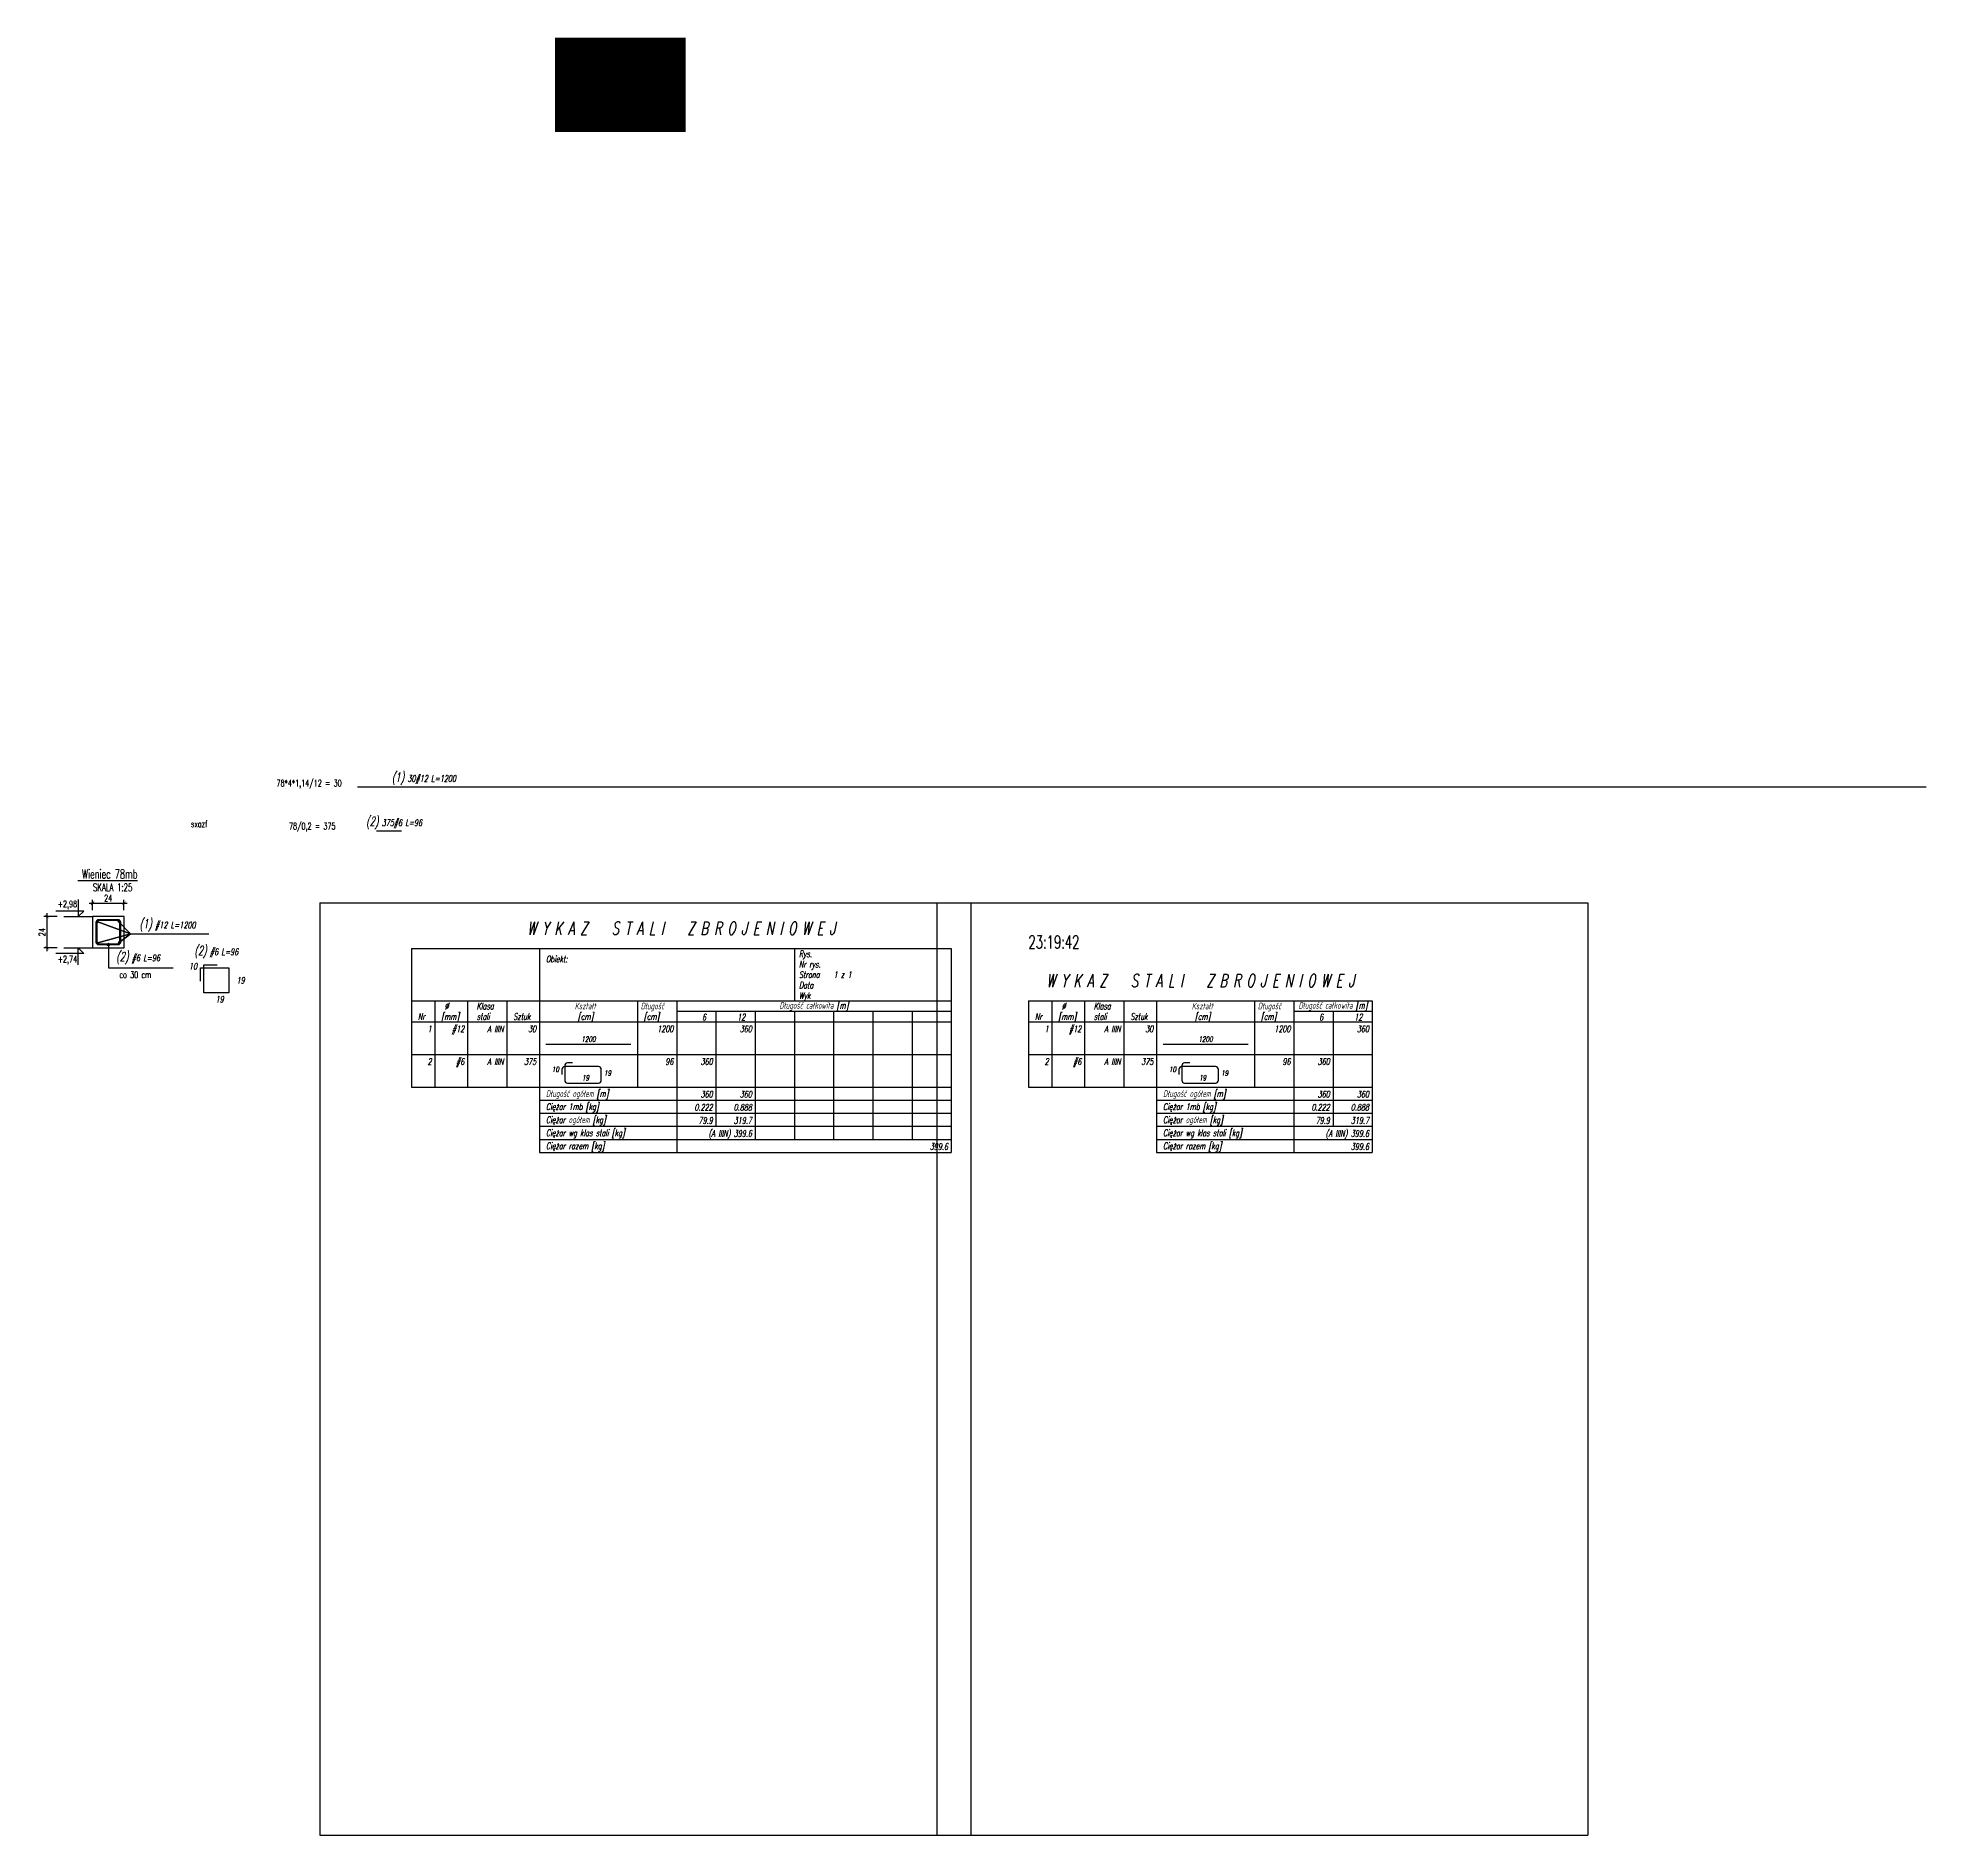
# Model space of a CAD drawing. Header units: millimetres. Extents: x 30785 to 34848, y -62293 to -60591.
# Drawn here: x 33404 to 34848, y -62293 to -60918 of the extents above; entities that cross this region are included whole.
import ezdxf
from ezdxf.enums import TextEntityAlignment as Align

# ---------------------------------------------------------------- set-up
doc = ezdxf.new("R2010")
doc.units = ezdxf.units.MM
doc.header["$LTSCALE"] = 50
doc.layers.get('Defpoints').update_dxf_attribs({"color": 251})
doc.layers.add('__NIEDRUK__', color=54, linetype='Continuous', plot=False)
for name, color, linetype in [('K-ODNOSNIK', 8, 'Continuous'), ('K-TEXT 2.4mm', 71, 'Continuous'), ('K-TEXT 2.8mm', 101, 'Continuous'), ('K-TEXT 2mm', 254, 'Continuous'), ('K-WYMIARY', 1, 'Continuous'), ('K-ZBROJ_06', 101, 'Continuous'), ('K-ZBROJ_12', 161, 'Continuous'), ('ZBROJA_NIEZLICZAC', 255, 'Continuous'), ('ZBROJA_PRET', 161, 'Continuous'), ('ZBROJA_RZUTPR', 141, 'Continuous'), ('ZBROJA_RZUTPR1', 255, 'Continuous'), ('ZBROJA_WADLIWE', 1, 'Continuous'), ('ZBROJA_ZASIEG', 253, 'Continuous'), ('ZBROJA_ZESTAWIENIE', 62, 'Continuous'), ('ZBROJA_ZESTAWIENIE1', 252, 'Continuous'), ('ZBROJA_ZESTAWIENIE2', 30, 'Continuous'), ('ZBROJA_ZESTAWIENIE3', 141, 'Continuous'), ('ZBROJA_ZESTAWIENIE4', 210, 'Continuous'), ('ZBROJA_ZLICZAC', 125, 'Continuous')]:
    doc.layers.add(name, color=color, linetype=linetype)
doc.styles.add('STYL_ZBROJA', font='romanszb.shx', dxfattribs={"width": 0.65, "oblique": 12})
doc.styles.add('text 2.4mm', font='romans.shx', dxfattribs={"width": 0.65})
doc.styles.add('text 2.8mm', font='romans.shx', dxfattribs={"width": 0.65})
doc.styles.add('text 2mm', font='romans.shx', dxfattribs={"width": 0.65})
doc.styles.add('WYM1', font='romanszb.shx', dxfattribs={"width": 0.6})
doc.dimstyles.new('CM100', dxfattribs={"dimscale": 5, "dimtxt": 2, "dimasz": 1, "dimexe": 1, "dimexo": 2, "dimgap": 0.5, "dimtad": 1, "dimrnd": 0.5, "dimdsep": 46, "dimtxsty": 'WYM1', "dimblk": 'OBLIQUE', "dimcen": 0, "dimdle": 1, "dimclrd": 253, "dimclre": 251, "dimclrt": 30, "dimadec": 0, "dimazin": 0, "dimtfac": 1, "dimtix": 1, "dimtmove": 0, "dimatfit": 0, "dimfxl": 1, "dimtfillclr": 256, "dimtolj": 1, "dimarcsym": 0})

# ---------------------------------------------------------------- blocks, each defined once
blk = doc.blocks.new('_zestawienie')
at = {"layer": 'ZBROJA_ZESTAWIENIE'}
for p, q in [((0, 0), (413, 0)), ((98, 0), (98, -40)), ((293, 0), (293, -40)), ((413, 0), (413, -40)), ((0, -40), (413, -40)), ((0, -40), (0, -48)), ((18, -40), (18, -48)), ((43, -40), (43, -48)), ((73, -40), (73, -48)), ((98, -40), (98, -48)), ((173, -40), (173, -48)), ((203, -40), (203, -48)), ((413, -40), (413, -56)), ((0, -48), (0, -56)), ((0, -56), (413, -56)), ((0, -56), (0, -81)), ((18, -48), (18, -56)), ((18, -56), (18, -81)), ((43, -48), (43, -56)), ((43, -56), (43, -81)), ((73, -48), (73, -56)), ((73, -56), (73, -81)), ((98, -48), (98, -56)), ((98, -56), (98, -81)), ((173, -48), (173, -56)), ((173, -56), (173, -81)), ((203, -48), (203, -56)), ((203, -56), (203, -81)), ((233, -48), (233, -56)), ((233, -56), (233, -81)), ((263, -48), (263, -56)), ((263, -56), (263, -81)), ((293, -48), (293, -56)), ((293, -56), (293, -81)), ((323, -48), (323, -56)), ((323, -56), (323, -81)), ((353, -48), (353, -56)), ((353, -56), (353, -81)), ((383, -48), (383, -56)), ((383, -56), (383, -81)), ((413, -48), (413, -56)), ((413, -56), (413, -81)), ((0, -81), (0, -106)), ((18, -81), (18, -106)), ((43, -81), (43, -106)), ((73, -81), (73, -106)), ((98, -81), (98, -106)), ((173, -81), (173, -106)), ((203, -81), (203, -106)), ((233, -81), (233, -106)), ((263, -81), (263, -106)), ((293, -81), (293, -106)), ((323, -81), (323, -106)), ((353, -81), (353, -106)), ((383, -81), (383, -106)), ((413, -81), (413, -106)), ((0, -106), (413, -106)), ((98, -106), (98, -156)), ((203, -106), (203, -156)), ((233, -106), (233, -136)), ((263, -106), (263, -136)), ((293, -106), (293, -146)), ((323, -106), (323, -146)), ((353, -106), (353, -146)), ((383, -106), (383, -146)), ((413, -106), (413, -146)), ((413, -106), (413, -146)), ((263, -136), (263, -146)), ((98, -156), (413, -156)), ((413, -146), (413, -156))]:
    blk.add_line(p, q, dxfattribs=at)
at = {"layer": 'ZBROJA_ZESTAWIENIE1'}
for p, q in [((-70, 35), (428, 35)), ((-70, 35), (-70, -678.5)), ((428, 35), (428, -678.5)), ((203, -48), (413, -48)), ((0, -81), (413, -81)), ((98, -116), (413, -116)), ((98, -126), (413, -126)), ((98, -136), (413, -136)), ((98, -146), (413, -146)), ((-70, -678.5), (428, -678.5))]:
    blk.add_line(p, q, dxfattribs=at)
at = {"layer": 'ZBROJA_ZESTAWIENIE2'}
blk.add_line((0, 0), (0, -40), dxfattribs=at)
at = {"layer": 'ZBROJA_ZESTAWIENIE3'}
blk.add_lwpolyline([(103, -73.2), (168, -73.2)], dxfattribs=at)
blk.add_lwpolyline([(123.35, -87.55), (119.5, -87.55, 0.4142136), (117.3, -89.75), (117.3, -100.75, 0.4142136), (119.5, -102.95), (143.1, -102.95, 0.4142136), (145.3, -100.75), (145.3, -92.5, 0.4142136), (143.1, -90.3), (117.35, -90.3, 0.4142136), (115.15, -92.5), (115.15, -96.3)], format="xyb", dxfattribs=at)
at = {"layer": 'ZBROJA_ZESTAWIENIE2', "style": 'STYL_ZBROJA', "oblique": 12, "width": 0.65}
for s, p in [('Obiekt:', (103, -12)), ('Rys. ', (296.5, -8)), ('Nr rys. ', (296.5, -16)), ('Data ', (296.5, -32)), ('Strona ', (296.5, -24)), ('1 z 1', (323, -24)), (' %%c', (23, -48)), ('Klasa', (50, -48)), ('Kształt', (125, -48)), (' Długość', (173, -48)), ('Wyk ', (296.5, -40)), ('Nr', (5, -56)), ('[mm]', (23, -56)), ('stali', (50, -56)), ('Sztuk', (78, -56)), (' [cm]', (125, -56)), ('  [cm]', (173, -56)), ('Długość ogółem [m]', (103, -115)), ('Ciężar 1mb [kg]', (103, -125)), ('Ciężar ogółem [kg]', (103, -135)), ('Ciężar wg klas stali [kg]', (103, -145)), ('Ciężar razem [kg]', (103, -155))]:
    blk.add_text(s, height=5, dxfattribs=at).set_placement(p, align=Align.BOTTOM_LEFT)
for s, height, p in [('Długość całkowita [m]', 5, (308, -46)), ('19', 4, (133.25, -100.9))]:
    blk.add_text(s, height=height, dxfattribs=at).set_placement(p, align=Align.CENTER)
for s, p in [('6', (225.5, -55)), ('12', (255.5, -55)), ('1', (15.5, -64)), ('#12', (40.5, -64)), ('A IIIN', (70.5, -64)), ('30', (95.5, -64)), ('1200', (200.5, -64)), ('360', (260.5, -64)), ('2', (15.5, -89)), ('#6', (40.5, -89)), ('A IIIN', (70.5, -89)), ('375', (95.5, -89)), ('96', (200.5, -89)), ('360', (230.5, -89)), ('360', (230.5, -114)), ('360', (260.5, -114)), ('0.222', (230.5, -124)), ('79.9', (230.5, -134)), ('319.7', (260.5, -134)), ('0.888', (260.5, -124)), ('(A IIIN) 399.6', (260.5, -144)), ('399.6', (410.5, -154))]:
    blk.add_text(s, height=5, dxfattribs=at).set_placement(p, align=Align.RIGHT)
blk.add_text('1200', height=4, dxfattribs=at).set_placement((135.5, -72.55), align=Align.BOTTOM_CENTER)
blk.add_text('10', height=4, dxfattribs=at).set_placement((112.95, -95.6), align=Align.BOTTOM_RIGHT)
blk.add_text('19', height=4, dxfattribs=at).set_placement((147.4, -95.25), align=Align.MIDDLE_LEFT)
at = {"layer": 'ZBROJA_ZESTAWIENIE4', "style": 'STYL_ZBROJA', "oblique": 12, "width": 0.65}
blk.add_text('W Y K A Z   S T A L I   Z B R O J E N I O W E J', height=10, dxfattribs=at).set_placement((206.5, 10.5), align=Align.CENTER)
blk = doc.blocks.new('A$C392df230')
h = blk.add_hatch()
h.set_pattern_fill('ANGLE', color=256, scale=0.025)
h.set_pattern_definition([(360, (-2880.4701, 5517.13781), (-5e-64, 0.174625), [0.127, -0.047625]), (90, (-2880.4701, 5517.13781), (-0.174625, 1e-17), [0.127, -0.047625])])
h.paths.add_polyline_path([(0.5, 0, 1), (-0.5, 0, 1)])
blk.add_circle((0, 0), 0.5)
blk = doc.blocks.new('_zestawiejnieM')
at = {"layer": 'ZBROJA_ZESTAWIENIE'}
for p, q in [((0, -40), (263, -40)), ((0, -40), (0, -48)), ((18, -40), (18, -48)), ((43, -40), (43, -48)), ((73, -40), (73, -48)), ((98, -40), (98, -48)), ((173, -40), (173, -48)), ((203, -40), (203, -48)), ((263, -40), (263, -56)), ((0, -48), (0, -56)), ((0, -56), (263, -56)), ((0, -56), (0, -81)), ((18, -48), (18, -56)), ((18, -56), (18, -81)), ((43, -48), (43, -56)), ((43, -56), (43, -81)), ((73, -48), (73, -56)), ((73, -56), (73, -81)), ((98, -48), (98, -56)), ((98, -56), (98, -81)), ((173, -48), (173, -56)), ((173, -56), (173, -81)), ((203, -48), (203, -56)), ((203, -56), (203, -81)), ((233, -48), (233, -56)), ((233, -56), (233, -81)), ((263, -48), (263, -56)), ((263, -48), (263, -56)), ((263, -56), (263, -81)), ((263, -56), (263, -81)), ((0, -81), (0, -106)), ((18, -81), (18, -106)), ((43, -81), (43, -106)), ((73, -81), (73, -106)), ((98, -81), (98, -106)), ((173, -81), (173, -106)), ((203, -81), (203, -106)), ((233, -81), (233, -106)), ((263, -81), (263, -106)), ((263, -81), (263, -106)), ((0, -106), (263, -106)), ((98, -106), (98, -156)), ((203, -106), (203, -156)), ((233, -106), (233, -136)), ((263, -106), (263, -146)), ((263, -106), (263, -136)), ((263, -106), (263, -146)), ((263, -136), (263, -146)), ((98, -156), (263, -156)), ((263, -146), (263, -156))]:
    blk.add_line(p, q, dxfattribs=at)
at = {"layer": 'ZBROJA_ZESTAWIENIE1'}
for p, q in [((203, -48), (263, -48)), ((0, -81), (263, -81)), ((98, -116), (263, -116)), ((98, -126), (263, -126)), ((98, -136), (263, -136)), ((98, -146), (263, -146))]:
    blk.add_line(p, q, dxfattribs=at)
at = {"layer": 'ZBROJA_ZESTAWIENIE3'}
blk.add_lwpolyline([(103, -73.2), (168, -73.2)], dxfattribs=at)
blk.add_lwpolyline([(123.35, -87.55), (119.5, -87.55, 0.4142136), (117.3, -89.75), (117.3, -100.75, 0.4142136), (119.5, -102.95), (143.1, -102.95, 0.4142136), (145.3, -100.75), (145.3, -92.5, 0.4142136), (143.1, -90.3), (117.35, -90.3, 0.4142136), (115.15, -92.5), (115.15, -96.3)], format="xyb", dxfattribs=at)
at = {"layer": '__NIEDRUK__', "style": 'text 2mm', "width": 0.65}
blk.add_text('23:19:42', height=10, dxfattribs=at).set_placement((0, 0))
at = {"layer": 'ZBROJA_ZESTAWIENIE2', "style": 'STYL_ZBROJA', "oblique": 12, "width": 0.65}
for s, p in [(' %%c', (23, -48)), ('Klasa', (50, -48)), ('Kształt', (125, -48)), (' Długość', (173, -48)), ('Nr', (5, -56)), ('[mm]', (23, -56)), ('stali', (50, -56)), ('Sztuk', (78, -56)), (' [cm]', (125, -56)), ('  [cm]', (173, -56)), ('Długość ogółem [m]', (103, -115)), ('Ciężar 1mb [kg]', (103, -125)), ('Ciężar ogółem [kg]', (103, -135)), ('Ciężar wg klas stali [kg]', (103, -145)), ('Ciężar razem [kg]', (103, -155))]:
    blk.add_text(s, height=5, dxfattribs=at).set_placement(p, align=Align.BOTTOM_LEFT)
for s, height, p in [('Długość całkowita [m]', 5, (233, -46)), ('19', 4, (133.25, -100.9))]:
    blk.add_text(s, height=height, dxfattribs=at).set_placement(p, align=Align.CENTER)
for s, p in [('6', (225.5, -55)), ('12', (255.5, -55)), ('1', (15.5, -64)), ('#12', (40.5, -64)), ('A IIIN', (70.5, -64)), ('30', (95.5, -64)), ('1200', (200.5, -64)), ('360', (260.5, -64)), ('2', (15.5, -89)), ('#6', (40.5, -89)), ('A IIIN', (70.5, -89)), ('375', (95.5, -89)), ('96', (200.5, -89)), ('360', (230.5, -89)), ('360', (230.5, -114)), ('360', (260.5, -114)), ('0.222', (230.5, -124)), ('79.9', (230.5, -134)), ('319.7', (260.5, -134)), ('0.888', (260.5, -124)), ('(A IIIN) 399.6', (260.5, -144)), ('399.6', (260.5, -154))]:
    blk.add_text(s, height=5, dxfattribs=at).set_placement(p, align=Align.RIGHT)
blk.add_text('1200', height=4, dxfattribs=at).set_placement((135.5, -72.55), align=Align.BOTTOM_CENTER)
blk.add_text('10', height=4, dxfattribs=at).set_placement((112.95, -95.6), align=Align.BOTTOM_RIGHT)
blk.add_text('19', height=4, dxfattribs=at).set_placement((147.4, -95.25), align=Align.MIDDLE_LEFT)
at = {"layer": 'ZBROJA_ZESTAWIENIE4', "style": 'STYL_ZBROJA', "oblique": 12, "width": 0.65}
blk.add_text('W Y K A Z   S T A L I   Z B R O J E N I O W E J', height=10, dxfattribs=at).set_placement((131.5, -29.5), align=Align.CENTER)
blk = doc.blocks.new('_ArchTick')
at = {"color": 0, "linetype": 'ByBlock', "const_width": 0.15}
blk.add_lwpolyline([(-0.5, -0.5), (0.5, 0.5)], dxfattribs=at)
blk = doc.blocks.new('*D81')
at = {"layer": 'Defpoints', "color": 0, "transparency": 16777216}
for p in [(33423.7, -61590.1), (33410.8, -61614.1), (33423.7, -61614.1)]:
    blk.add_point(p, dxfattribs=at)
at = {"layer": 'K-WYMIARY', "color": 251, "lineweight": -2, "transparency": 16777216}
for p, q in [((33418.7, -61590.1), (33408.3, -61590.1)), ((33418.7, -61614.1), (33408.3, -61614.1))]:
    blk.add_line(p, q, dxfattribs=at)
at = {"layer": 'K-WYMIARY', "color": 253, "lineweight": -2, "transparency": 16777216}
blk.add_line((33410.8, -61587.6), (33410.8, -61616.6), dxfattribs=at)
at = {"layer": 'K-WYMIARY', "color": 253, "lineweight": -2, "transparency": 16777216, "xscale": 2.5, "yscale": 2.5, "zscale": 2.5}
for p, rotation in [((33410.8, -61590.1), 90), ((33410.8, -61614.1), 270)]:
    blk.add_blockref('_ArchTick', p, dxfattribs=dict(at, rotation=rotation))
at = {"layer": 'K-WYMIARY', "color": 30, "transparency": 16777216, "insert": (33407, -61602.1), "char_height": 5, "attachment_point": 5, "rotation": 90, "style": 'WYM1'}
blk.add_mtext('\\A1;24', dxfattribs=at)
blk = doc.blocks.new('*D82')
at = {"layer": 'Defpoints', "color": 0, "transparency": 16777216}
for p in [(33469.7, -61579.8), (33445.7, -61590.1), (33469.7, -61590.1)]:
    blk.add_point(p, dxfattribs=at)
at = {"layer": 'K-WYMIARY', "color": 253, "lineweight": -2, "transparency": 16777216}
blk.add_line((33443.2, -61579.8), (33472.2, -61579.8), dxfattribs=at)
at = {"layer": 'K-WYMIARY', "color": 251, "lineweight": -2, "transparency": 16777216}
for p, q in [((33445.7, -61585.1), (33445.7, -61577.3)), ((33469.7, -61585.1), (33469.7, -61577.3))]:
    blk.add_line(p, q, dxfattribs=at)
at = {"layer": 'K-WYMIARY', "color": 253, "lineweight": -2, "transparency": 16777216, "xscale": 2.5, "yscale": 2.5, "zscale": 2.5, "rotation": 180}
blk.add_blockref('_ArchTick', (33445.7, -61579.8), dxfattribs=at)
at = {"layer": 'K-WYMIARY', "color": 253, "lineweight": -2, "transparency": 16777216, "xscale": 2.5, "yscale": 2.5, "zscale": 2.5}
blk.add_blockref('_ArchTick', (33469.7, -61579.8), dxfattribs=at)
at = {"layer": 'K-WYMIARY', "color": 30, "transparency": 16777216, "insert": (33457.7, -61576), "char_height": 5, "attachment_point": 5, "style": 'WYM1'}
blk.add_mtext('\\A1;24', dxfattribs=at)

msp = doc.modelspace()

# ---------------------------------------------------------------- linework, layer by layer
at = {"layer": '__NIEDRUK__'}
msp.add_lwpolyline([(33450.25, -61610.987), (33465.25, -61610.987, 0.41421356), (33466.65, -61609.587), (33466.65, -61594.587, 0.41421356), (33465.25, -61593.187), (33450.25, -61593.187, 0.41421356), (33448.85, -61594.587), (33448.85, -61609.587, 0.41421356)], format="xyb", close=True, dxfattribs=at)
at = {"layer": 'K-ODNOSNIK'}
for points in [[(33474.7, -61603.418), (33465.851, -61610.15), (33474.7, -61603.418), (33449.648, -61610.15), (33474.7, -61603.418), (33465.851, -61594.023), (33474.7, -61603.418), (33449.648, -61594.023), (33474.7, -61603.418), (33534.726, -61603.418)], [(33457.75, -61611.587), (33457.75, -61629.463), (33507.239, -61629.463)]]:
    msp.add_lwpolyline(points, dxfattribs=at)
msp.add_circle((33457.75, -61611.587), 1, dxfattribs=at)
at = {"layer": 'K-TEXT 2mm', "lineweight": -2}
for points in [[(33434.738, -61577.002), (33434.738, -61590.087), (33438.931, -61585.894), (33417.586, -61585.894)], [(33434.738, -61627.171), (33434.738, -61614.087), (33438.931, -61618.28), (33417.586, -61618.28)]]:
    msp.add_lwpolyline(points, dxfattribs=at)
at = {"layer": 'K-TEXT 2mm'}
for points in [[(33423.726, -61590.087), (33445.75, -61590.087)], [(33423.726, -61614.087), (33445.75, -61614.087)]]:
    msp.add_lwpolyline(points, dxfattribs=at)
msp.add_lwpolyline([(33445.75, -61614.087), (33469.75, -61614.087), (33469.75, -61590.087), (33445.75, -61590.087)], close=True, dxfattribs=at)
at = {"layer": 'K-ZBROJ_06'}
msp.add_lwpolyline([(33450.25, -61611.587), (33465.25, -61611.587, 0.41421356), (33467.25, -61609.587), (33467.25, -61594.587, 0.41421356), (33465.25, -61592.587), (33450.25, -61592.587, 0.41421356), (33448.25, -61594.587), (33448.25, -61609.587, 0.41421356)], format="xyb", close=True, dxfattribs=at)
at = {"layer": 'ZBROJA_NIEZLICZAC', "const_width": 6}
msp.add_lwpolyline([(33799.443, -60920.635), (33899.443, -60920.635)], dxfattribs=at)
at = {"layer": 'ZBROJA_PRET'}
for p, q in [((33648.416, -61490.819), (34848.416, -61490.819)), ((33663.004, -61524.631), (33682.004, -61524.631))]:
    msp.add_line(p, q, dxfattribs=at)
at = {"layer": 'ZBROJA_PRET', "const_width": 6}
msp.add_lwpolyline([(33799.443, -60926.635), (33899.443, -60926.635)], dxfattribs=at)
at = {"layer": 'ZBROJA_RZUTPR', "const_width": 6}
msp.add_lwpolyline([(33799.443, -60932.635), (33899.443, -60932.635)], dxfattribs=at)
at = {"layer": 'ZBROJA_RZUTPR'}
msp.add_lwpolyline([(33528.375, -61639.446), (33528.375, -61629.446, -0.41421356), (33528.375, -61629.446), (33549.875, -61629.446, -0.41421356), (33549.875, -61629.446), (33549.875, -61648.446, -0.41421356), (33549.875, -61648.446), (33530.875, -61648.446, -0.41421356), (33530.875, -61648.446), (33530.875, -61626.946, -0.41421356), (33530.875, -61626.946), (33540.875, -61626.946)], format="xyb", dxfattribs=at)
at = {"layer": 'ZBROJA_RZUTPR1', "const_width": 6}
msp.add_lwpolyline([(33799.443, -60938.635), (33899.443, -60938.635)], dxfattribs=at)
at = {"layer": 'ZBROJA_WADLIWE', "const_width": 6}
msp.add_lwpolyline([(33799.443, -60944.635), (33899.443, -60944.635)], dxfattribs=at)
at = {"layer": 'ZBROJA_ZASIEG', "const_width": 6}
msp.add_lwpolyline([(33799.443, -60950.635), (33899.443, -60950.635)], dxfattribs=at)
at = {"layer": 'ZBROJA_ZESTAWIENIE', "const_width": 6}
msp.add_lwpolyline([(33799.443, -60956.635), (33899.443, -60956.635)], dxfattribs=at)
at = {"layer": 'ZBROJA_ZESTAWIENIE1'}
for p, q in [((34091.622, -61579.607), (34589.622, -61579.607)), ((34091.622, -61579.607), (34091.622, -62293.107)), ((34091.622, -61579.607), (34589.622, -61579.607)), ((34091.622, -61579.607), (34091.622, -62293.107)), ((34091.622, -61579.607), (34589.622, -61579.607)), ((34091.622, -61579.607), (34091.622, -62293.107)), ((34091.622, -61579.607), (34589.622, -61579.607)), ((34091.622, -61579.607), (34091.622, -62293.107)), ((34589.622, -61579.607), (34589.622, -62293.107)), ((34589.622, -61579.607), (34589.622, -62293.107)), ((34589.622, -61579.607), (34589.622, -62293.107)), ((34589.622, -61579.607), (34589.622, -62293.107)), ((34091.622, -62293.107), (34589.622, -62293.107)), ((34091.622, -62293.107), (34589.622, -62293.107)), ((34091.622, -62293.107), (34589.622, -62293.107)), ((34091.622, -62293.107), (34589.622, -62293.107))]:
    msp.add_line(p, q, dxfattribs=at)
at = {"layer": 'ZBROJA_ZESTAWIENIE1', "const_width": 6}
msp.add_lwpolyline([(33799.443, -60962.635), (33899.443, -60962.635)], dxfattribs=at)
at = {"layer": 'ZBROJA_ZESTAWIENIE2', "const_width": 6}
msp.add_lwpolyline([(33799.443, -60968.635), (33899.443, -60968.635)], dxfattribs=at)
at = {"layer": 'ZBROJA_ZESTAWIENIE3', "const_width": 6}
msp.add_lwpolyline([(33799.443, -60974.635), (33899.443, -60974.635)], dxfattribs=at)
at = {"layer": 'ZBROJA_ZESTAWIENIE4', "const_width": 6}
msp.add_lwpolyline([(33799.443, -60980.635), (33899.443, -60980.635)], dxfattribs=at)
at = {"layer": 'ZBROJA_ZLICZAC', "const_width": 6}
msp.add_lwpolyline([(33799.443, -60986.635), (33899.443, -60986.635)], dxfattribs=at)

# ---------------------------------------------------------------- block references
msp.add_blockref('_zestawiejnieM', (34161.622, -61614.607))
at = {"layer": 'K-ZBROJ_12', "xscale": -1, "rotation": 180}
msp.add_blockref('A$C392df230', (33449.648, -61594.023), dxfattribs=at)
at = {"layer": 'K-ZBROJ_12', "rotation": 180}
msp.add_blockref('A$C392df230', (33465.851, -61594.023), dxfattribs=at)
at = {"layer": 'K-ZBROJ_12'}
msp.add_blockref('A$C392df230', (33449.648, -61610.15), dxfattribs=at)
at = {"layer": 'K-ZBROJ_12', "xscale": -1}
msp.add_blockref('A$C392df230', (33465.851, -61610.15), dxfattribs=at)
at = {"layer": 'ZBROJA_ZESTAWIENIE'}
msp.add_blockref('_zestawienie', (33689.547, -61614.607), dxfattribs=at)

# ---------------------------------------------------------------- texts
at = {"layer": 'K-TEXT 2.4mm', "style": 'text 2.4mm', "width": 0.65}
msp.add_text('SKALA 1:25', height=6, dxfattribs=at).set_placement((33446.015, -61570.755))
at = {"layer": 'K-TEXT 2.8mm', "style": 'text 2.8mm', "width": 0.65}
msp.add_text('%%U Wieniec 78mb', height=7, dxfattribs=at).set_placement((33434.453, -61561.058))
at = {"layer": 'K-TEXT 2mm', "style": 'text 2mm', "width": 0.65}
for s, p in [('78*4*1,14/12 = 30', (33586.391, -61490.47)), ('sxazf', (33520.955, -61521.668)), ('78/0,2 = 375', (33595.926, -61523.403)), ('co 30 cm', (33466.22, -61637.122))]:
    msp.add_text(s, height=5, dxfattribs=at).set_placement(p)
at = {"layer": 'K-TEXT 2mm', "lineweight": -2, "style": 'text 2mm', "width": 0.65}
for s, p in [('+2,98', (33419.025, -61583.007)), ('+2,74', (33419.025, -61625.213))]:
    msp.add_text(s, height=5, dxfattribs=at).set_placement(p)
at = {"layer": 'ZBROJA_NIEZLICZAC', "char_height": 10, "style": 'STYL_ZBROJA'}
for s, insert, attachment_point in [('\\H7;\\C71;\\H5;\\C256;\\H7;\\C71;(1)\\H5;\\C256; #12 L=1200', (33481.689, -61601.444), 7), ('\\H7;\\C71;\\H5;\\C256;\\H7;\\C71;(2)\\H5;\\C256; #6 L=96', (33540.375, -61621.946), 8), ('\\H7;\\C71;\\H5;\\C256;\\H7;\\C71;(2)\\H5;\\C256; #6 L=96', (33463.816, -61626.61), 7)]:
    msp.add_mtext(s, dxfattribs=dict(at, insert=insert, attachment_point=attachment_point))
at = {"layer": 'ZBROJA_RZUTPR1', "style": 'STYL_ZBROJA', "oblique": 12, "width": 0.65}
msp.add_text('10', height=5, dxfattribs=at).set_placement((33525.673, -61628.196), align=Align.MIDDLE_RIGHT)
msp.add_text('19', height=5, dxfattribs=at).set_placement((33555.875, -61638.946), align=Align.MIDDLE_LEFT)
msp.add_text('19', height=5, dxfattribs=at).set_placement((33542.875, -61650.946), align=Align.TOP_CENTER)
at = {"layer": 'ZBROJA_ZLICZAC', "char_height": 10, "attachment_point": 7, "style": 'STYL_ZBROJA'}
for s, insert in [('\\H7;\\C71;\\H5;\\C256;\\H7;\\C71;(1)\\H5;\\C256; 30#12 L=1200', (33674.716, -61489.319)), ('\\H7;\\C71;\\H5;\\C256;\\H7;\\C71;(2)\\H5;\\C256; 375#6 L=96', (33655.004, -61523.131))]:
    msp.add_mtext(s, dxfattribs=dict(at, insert=insert))

# ---------------------------------------------------------------- dimensions: what is measured, and where the dimension line sits
at = {"layer": 'K-WYMIARY'}
dim = msp.add_linear_dim(base=(33469.75, -61579.779), p1=(33445.75, -61590.087), p2=(33469.75, -61590.087), dimstyle='CM100', override={"dimscale": 2.5, "dimblk": 'ArchTick'}, dxfattribs=at)
dim.commit()
dim.dimension.update_dxf_attribs({"geometry": '*D82', "text_midpoint": (33457.75, -61576.029)})
dim = msp.add_linear_dim(base=(33410.796, -61614.087), p1=(33423.726, -61590.087), p2=(33423.726, -61614.087), angle=90, dimstyle='CM100', override={"dimscale": 2.5, "dimblk": 'ArchTick'}, dxfattribs=at)
dim.commit()
dim.dimension.update_dxf_attribs({"geometry": '*D81', "text_midpoint": (33407.046, -61602.087)})

doc.saveas('drawing.dxf')
